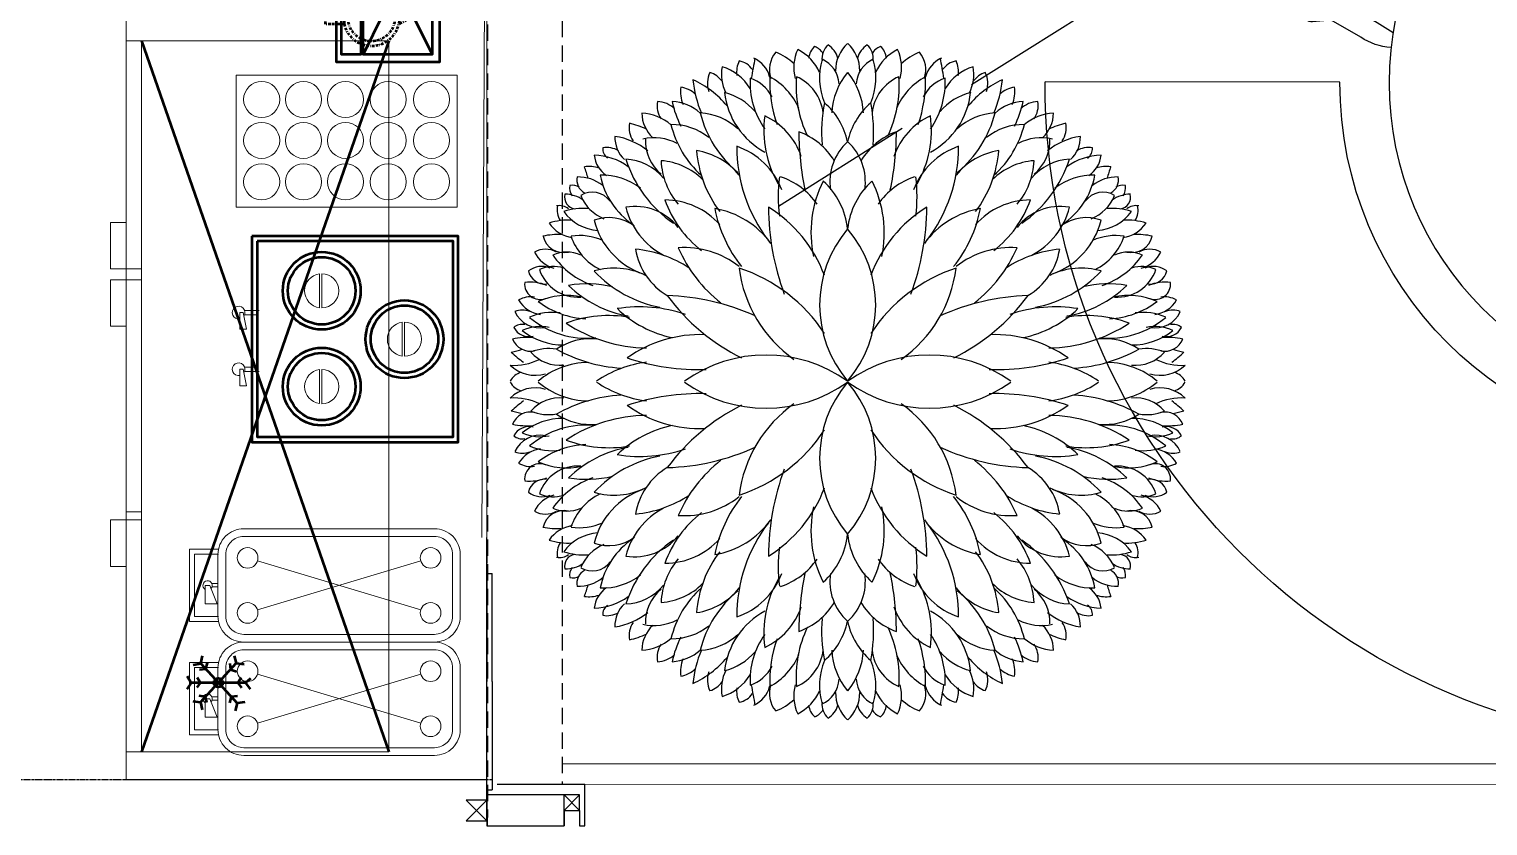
# Model space of a CAD drawing. Header units: inches. Extents: x 33469 to 138684, y -86444 to -29699.
# Drawn here: x 80241 to 80524, y -41962.1 to -41807.4 of the extents above; entities that cross this region are included whole.
import ezdxf

# ---------------------------------------------------------------- set-up
doc = ezdxf.new("R2010")
doc.units = ezdxf.units.IN
doc.header["$MEASUREMENT"] = 0
for name, pattern in [('BORDER', [1.75, 0.5, -0.25, 0.5, -0.25, 0, -0.25]), ('CENTER2', [0.7, 0.5, -0.1, 0, -0.1]), ('cta_plan_01$0$cta_plan_01$0$HIDDEN2', [4.7625, 3.175, -1.5875]), ('DASHED2', [9.525, 6.35, -3.175])]:
    doc.linetypes.add(name, pattern=pattern)
doc.layers.get('0').update_dxf_attribs({"lineweight": 9})
for name, color, linetype in [('+4.80 kotu planı_geometri$0$2-SPS-STC', 3, 'Continuous'), ('+4.80 kotu planı_geometri$0$3-OPN-GLS', 4, 'Continuous'), ('+4.80 kotu planı_geometri$0$4-FNS-SWF', 13, 'Continuous'), ('0-CSX-CXS', 14, 'CENTER2'), ('dg_tavantara', 63, 'Continuous'), ('dg_tefris', 22, 'Continuous'), ('PY3', 62, 'Continuous'), ('±0.00 kotu planı_geometri$0$0-LNS-VL5', 252, 'Continuous')]:
    doc.layers.add(name, color=color, linetype=linetype)
for name, color, linetype, lineweight in [('-DWG_ANA', 7, 'Continuous', 50), ('2d-yazı', 255, 'Continuous', 20), ('CİHAZ', 7, 'Continuous', 15), ('KAPı', 7, 'Continuous', 5), ('Layer4', 200, 'Continuous', 9)]:
    doc.layers.add(name, color=color, linetype=linetype, lineweight=lineweight)

# ---------------------------------------------------------------- blocks, each defined once
blk = doc.blocks.new('0592')
at = {"layer": '-DWG_ANA', "color": 6}
blk.add_lwpolyline([(8492.28, 3975.43), (8532.28, 3975.43), (8532.28, 4015.43), (8492.28, 4015.43)], close=True, dxfattribs=at)
at = {"layer": '-DWG_ANA', "color": 152}
blk.add_lwpolyline([(8493.28, 3976.43), (8531.28, 3976.43), (8531.28, 4014.43), (8493.28, 4014.43)], close=True, dxfattribs=at)
for centre, radius in [((8512.3, 4005.01), 7.55), ((8512.3, 4005.01), 6.55), ((8502.9, 3988.96), 7.55), ((8521.5, 3988.96), 7.55), ((8502.9, 3988.96), 6.55), ((8521.5, 3988.96), 6.55)]:
    blk.add_circle(centre, radius, dxfattribs=at)
at = {"layer": 'CİHAZ', "color": 152}
for p, q in [((8506.73, 3974), (8506.73, 3976.81)), ((8507.56, 3974), (8507.56, 3976.44)), ((8517.72, 3974), (8517.72, 3976.44)), ((8518.55, 3974), (8518.55, 3976.81))]:
    blk.add_line(p, q, dxfattribs=at)
for points in [[(8510.36, 3974.39), (8510.36, 3973.09), (8507.14, 3973.09), (8507.14, 3973.69)], [(8521.36, 3974.39), (8521.36, 3973.09), (8518.14, 3973.09), (8518.14, 3973.69)]]:
    blk.add_lwpolyline(points, close=True, dxfattribs=at)
for centre in [(8507.14, 3972.83), (8518.14, 3972.83)]:
    blk.add_arc(centre, 1.24, 54.6746, 12.3286, dxfattribs=at)
at = {"layer": 'KAPı', "color": 1}
for p, q in [((8515.62, 4005.01), (8508.98, 4005.01)), ((8515.6, 4004.59), (8509.01, 4004.59)), ((8506.22, 3988.96), (8499.58, 3988.96)), ((8506.19, 3988.55), (8499.61, 3988.55)), ((8524.82, 3988.96), (8518.18, 3988.96)), ((8524.8, 3988.55), (8518.21, 3988.55))]:
    blk.add_line(p, q, dxfattribs=at)
for centre, start, end in [((8512.3, 4005.01), 0, 180), ((8512.3, 4005.01), 187.1808, 352.8192), ((8502.9, 3988.96), 0, 180), ((8521.5, 3988.96), 0, 180), ((8502.9, 3988.96), 187.1808, 352.8192), ((8521.5, 3988.96), 187.1808, 352.8192)]:
    blk.add_arc(centre, 3.32, start, end, dxfattribs=at)
blk = doc.blocks.new('887')
at = {"layer": '-DWG_ANA', "color": 132}
for p, q in [((10776.01, 3718.25), (10914.01, 3670.25)), ((10776.01, 3670.25), (10914.01, 3718.25))]:
    blk.add_line(p, q, dxfattribs=at)
at = {"color": 5}
for p, q in [((10899.75, 3691.42), (10900.59, 3690.45)), ((10900.59, 3690.45), (10901.83, 3691.33)), ((10900.59, 3690.45), (10900.59, 3679.91)), ((10904.4, 3690.29), (10904.58, 3688.82)), ((10895.39, 3688.23), (10896.81, 3688.63)), ((10896.81, 3688.63), (10896.98, 3690.14)), ((10904.39, 3681.66), (10896.81, 3688.63)), ((10896.87, 3681.74), (10904.58, 3688.82)), ((10896.87, 3687.39), (10898.05, 3687.49)), ((10898.05, 3687.49), (10898.4, 3688.65)), ((10899.6, 3689.58), (10900.59, 3688.94)), ((10900.59, 3688.94), (10901.58, 3689.65)), ((10903.19, 3688.84), (10903.32, 3687.67)), ((10903.32, 3687.67), (10904.49, 3687.34)), ((10904.58, 3688.82), (10906.05, 3688.44)), ((10896.87, 3681.74), (10895.38, 3682.07)), ((10897.91, 3682.7), (10896.74, 3683.04)), ((10897.11, 3680.29), (10896.87, 3681.74)), ((10898.02, 3681.52), (10897.91, 3682.7)), ((10900.59, 3681.71), (10899.56, 3681.06)), ((10901.55, 3681.02), (10900.59, 3681.71)), ((10903.32, 3682.65), (10903.15, 3681.45)), ((10904.46, 3682.94), (10903.32, 3682.65)), ((10904.39, 3681.66), (10905.88, 3682)), ((10899.35, 3679.11), (10900.59, 3679.91)), ((10900.59, 3679.91), (10901.83, 3679.03)), ((10904.17, 3680.21), (10904.39, 3681.66))]:
    blk.add_line(p, q, dxfattribs=at)
blk.add_circle((10900.59, 3685.16), 0.879, dxfattribs=at)
at = {"layer": 'CİHAZ', "color": 152}
for p, q in [((10776.01, 3718.25), (10914.01, 3718.25)), ((10776.01, 3670.25), (10776.01, 3718.25)), ((10914.01, 3718.25), (10914.01, 3670.25)), ((10914.01, 3670.25), (10776.01, 3670.25))]:
    blk.add_line(p, q, dxfattribs=at)
for points in [[(10776.01, 3670.25), (10820.28, 3670.25), (10820.28, 3667.25), (10776.01, 3667.25)], [(10867.41, 3670.25), (10822.41, 3670.25), (10822.41, 3667.25), (10867.41, 3667.25)], [(10914.01, 3670.25), (10869.01, 3670.25), (10869.01, 3667.25), (10914.01, 3667.25)], [(10811.28, 3667.25), (10820.28, 3667.25), (10820.28, 3664.25), (10811.28, 3664.25)], [(10831.41, 3667.25), (10822.41, 3667.25), (10822.41, 3664.25), (10831.41, 3664.25)], [(10878.01, 3667.25), (10869.01, 3667.25), (10869.01, 3664.25), (10878.01, 3664.25)]]:
    blk.add_lwpolyline(points, close=True, dxfattribs=at)
blk = doc.blocks.new('0517')
at = {"layer": 'CİHAZ', "color": 6}
for points in [[(8227.8, 3753.69), (8239.8, 3753.69, 0.414214), (8244.8, 3758.69), (8244.8, 3795.69, 0.414214), (8239.8, 3800.69), (8227.8, 3800.69, 0.414214), (8222.8, 3795.69), (8222.8, 3758.69, 0.414214)], [(8249.8, 3753.69), (8261.8, 3753.69, 0.414214), (8266.8, 3758.69), (8266.8, 3795.69, 0.414214), (8261.8, 3800.69), (8249.8, 3800.69, 0.414214), (8244.8, 3795.69), (8244.8, 3758.69, 0.414214)]]:
    blk.add_lwpolyline(points, format="xyb", close=True, dxfattribs=at)
at = {"layer": 'CİHAZ'}
for points in [[(8227.8, 3755.19), (8239.8, 3755.19, 0.414214), (8243.3, 3758.69), (8243.3, 3795.69, 0.414214), (8239.8, 3799.19), (8227.8, 3799.19, 0.414214), (8224.3, 3795.69), (8224.3, 3758.69, 0.414214)], [(8249.8, 3755.19), (8261.8, 3755.19, 0.414214), (8265.3, 3758.69), (8265.3, 3795.69, 0.414214), (8261.8, 3799.19), (8249.8, 3799.19, 0.414214), (8246.3, 3795.69), (8246.3, 3758.69, 0.414214)]]:
    blk.add_lwpolyline(points, format="xyb", close=True, dxfattribs=at)
at = {"layer": 'CİHAZ', "color": 4}
for points in [[(8240.83, 3753.8), (8240.83, 3748.16), (8226.76, 3748.16), (8226.76, 3753.8)], [(8239.83, 3753.8), (8239.83, 3749.16), (8227.76, 3749.16), (8227.76, 3753.8)], [(8262.83, 3753.8), (8262.83, 3748.16), (8248.76, 3748.16), (8248.76, 3753.8)], [(8261.83, 3753.8), (8261.83, 3749.16), (8249.76, 3749.16), (8249.76, 3753.8)]]:
    blk.add_lwpolyline(points, dxfattribs=at)
at = {"layer": 'CİHAZ'}
for points in [[(8227.8, 3753.69), (8239.8, 3753.69)], [(8249.8, 3753.69), (8261.8, 3753.69)]]:
    blk.add_lwpolyline(points, dxfattribs=at)
at = {"layer": 'KAPı', "color": 5}
for p, q in [((8229.03, 3761.35), (8238.56, 3793.03)), ((8229.03, 3793.03), (8238.56, 3761.35)), ((8251.03, 3793.03), (8260.56, 3761.35)), ((8251.03, 3761.35), (8260.56, 3793.03))]:
    blk.add_line(p, q, dxfattribs=at)
at = {"layer": 'KAPı'}
for points in [[(8233.46, 3752.51), (8233.46, 3753.69)], [(8234.07, 3753.69), (8234.07, 3752.53)], [(8255.46, 3752.51), (8255.46, 3753.69)], [(8256.07, 3753.69), (8256.07, 3752.53)]]:
    blk.add_lwpolyline(points, dxfattribs=at)
for points in [[(8233.79, 3752.13), (8237.38, 3753.54), (8237.38, 3751.21), (8233.79, 3751.21)], [(8255.79, 3752.13), (8259.38, 3753.54), (8259.38, 3751.21), (8255.79, 3751.21)]]:
    blk.add_lwpolyline(points, close=True, dxfattribs=at)
at = {"layer": 'KAPı', "color": 5}
for centre in [(8228.46, 3794.94), (8239.14, 3794.94), (8250.46, 3794.94), (8261.14, 3794.94), (8228.46, 3759.44), (8239.14, 3759.44), (8250.46, 3759.44), (8261.14, 3759.44)]:
    blk.add_circle(centre, 2, dxfattribs=at)
at = {"layer": 'KAPı'}
for centre in [(8233.79, 3751.67), (8255.79, 3751.67)]:
    blk.add_arc(centre, 0.906, 43.6672, 329.5706, dxfattribs=at)
blk = doc.blocks.new('834')
at = {"color": 0}
blk.add_lwpolyline([(12551.78, 5238.34), (12577.39, 5238.34), (12577.39, 5195.46), (12551.78, 5195.46)], close=True, dxfattribs=at)
at = {"color": 31, "true_color": 0xfac7ad}
for centre in [(12556.7, 5233.38), (12564.75, 5233.38), (12572.69, 5233.38), (12556.7, 5225.24), (12564.75, 5225.24), (12572.69, 5225.24), (12556.7, 5217.1), (12564.75, 5217.1), (12572.69, 5217.1), (12556.7, 5208.82), (12564.75, 5208.82), (12572.69, 5208.82), (12556.7, 5200.44), (12564.75, 5200.44), (12572.69, 5200.44)]:
    blk.add_circle(centre, 3.5, dxfattribs=at)
blk = doc.blocks.new('020')
at = {"layer": '-DWG_ANA', "color": 36}
for p, q in [((8547.28, 4084.2), (8574.44, 4070.8)), ((8547.28, 4070.8), (8574.44, 4084.2))]:
    blk.add_line(p, q, dxfattribs=at)
at = {"layer": '-DWG_ANA', "color": 3, "linetype": 'BORDER'}
for p, q in [((8553.77, 4079.94), (8552.49, 4077.72)), ((8553.77, 4077.87), (8553.77, 4079.94)), ((8553.77, 4077.87), (8553.77, 4079.94)), ((8553.77, 4079.94), (8555.05, 4077.72)), ((8567.35, 4079.94), (8566.07, 4077.72)), ((8567.35, 4077.87), (8567.35, 4079.94)), ((8567.35, 4077.87), (8567.35, 4079.94)), ((8567.35, 4079.94), (8568.63, 4077.72))]:
    blk.add_line(p, q, dxfattribs=at)
at = {"layer": '-DWG_ANA', "color": 36}
blk.add_lwpolyline([(8552.57, 4065.66), (8545.87, 4065.66), (8545.87, 4085.65), (8575.93, 4085.65), (8575.93, 4065.66), (8554.98, 4065.66)], dxfattribs=at)
for points in [[(8547.28, 4084.2), (8574.44, 4084.2), (8574.44, 4070.8), (8547.28, 4070.8)], [(8547.28, 4070.35), (8574.44, 4070.35), (8574.44, 4066.61), (8547.28, 4066.61)]]:
    blk.add_lwpolyline(points, close=True, dxfattribs=at)
at = {"layer": '-DWG_ANA', "color": 3, "linetype": 'BORDER'}
for points in [[(8552.57, 4067.13), (8554.98, 4067.13), (8554.98, 4063.51), (8552.57, 4063.51)], [(8566.14, 4067.13), (8568.55, 4067.13), (8568.55, 4063.51), (8566.14, 4063.51)]]:
    blk.add_lwpolyline(points, close=True, dxfattribs=at)
for centre in [(8553.77, 4072.44), (8567.35, 4072.44)]:
    blk.add_circle(centre, 4.54, dxfattribs=at)
for centre in [(8553.77, 4072.44), (8567.35, 4072.44)]:
    blk.add_arc(centre, 5.44, 282.8073, 257.2287, dxfattribs=at)
blk = doc.blocks.new('trtf')
at = {"layer": 'dg_tefris'}
for p, q in [((44632.35, -18484.4), (44572.35, -18484.4)), ((44782.35, -18484.4), (44842.35, -18484.4)), ((44643.14, -18494.5), (44633.19, -18500.67)), ((44771.56, -18494.5), (44781.51, -18500.67)), ((44629.69, -18498.23), (44614.41, -18511.29)), ((44785.01, -18498.23), (44800.29, -18511.29)), ((44666.5, -18534.96), (44656.19, -18540.49)), ((44748.2, -18534.96), (44758.52, -18540.49)), ((44656.54, -18544.74), (44637.6, -18551.45)), ((44683.99, -18545.06), (44684.36, -18556.76)), ((44730.71, -18545.06), (44730.35, -18556.76)), ((44758.16, -18544.74), (44777.1, -18551.45)), ((44680.5, -18558.57), (44684.16, -18578.33)), ((44734.2, -18558.57), (44730.54, -18578.33))]:
    blk.add_line(p, q, dxfattribs=at)
for points in [[(44642.73, -18491.45, 0.122848), (44636.58, -18493.54), (44630.54, -18497.03), (44626.73, -18496.69, 0.252596), (44625.52, -18497.06), (44612.08, -18512.52), (44609.77, -18515.03), (44607, -18515.32), (44606.7, -18517.8), (44607.43, -18518.02, 0.066256), (44605.79, -18521.76, 0.107007), (44605.94, -18525.18, 0.117795), (44621.33, -18551.84, 0.107007), (44624.21, -18553.68, 0.066256), (44628.27, -18554.13), (44628.1, -18554.87), (44630.4, -18555.85), (44632.04, -18553.59), (44635.36, -18552.85), (44655.47, -18548.94, 0.252596), (44656.4, -18548.08), (44658.01, -18544.61), (44664.05, -18541.12, 0.122848), (44668.94, -18536.84)], [(44771.97, -18491.45, -0.122848), (44778.13, -18493.54), (44784.16, -18497.03), (44787.97, -18496.69, -0.252596), (44789.18, -18497.06), (44802.62, -18512.52), (44804.93, -18515.03), (44807.71, -18515.32), (44808, -18517.8), (44807.27, -18518.02, -0.066256), (44808.92, -18521.76, -0.107007), (44808.76, -18525.18, -0.117795), (44793.37, -18551.84, -0.107007), (44790.49, -18553.68, -0.066256), (44786.43, -18554.13), (44786.6, -18554.87), (44784.3, -18555.85), (44782.66, -18553.59), (44779.34, -18552.85), (44759.23, -18548.94, -0.252596), (44758.3, -18548.08), (44756.69, -18544.61), (44750.66, -18541.12, -0.122848), (44745.76, -18536.84)], [(44612.08, -18512.52), (44609.34, -18515.5, 0.051252), (44607.43, -18518.02)], [(44802.62, -18512.52), (44805.36, -18515.5, -0.051252), (44807.27, -18518.02)], [(44681.15, -18543.89, 0.122848), (44679.88, -18550.27), (44679.88, -18557.23), (44677.68, -18560.37, 0.252596), (44677.4, -18561.6), (44684.07, -18580.97), (44685.09, -18584.22), (44683.95, -18586.77), (44685.95, -18588.27), (44686.51, -18587.75, 0.066256), (44688.93, -18591.04, 0.107007), (44691.96, -18592.61, 0.117795), (44722.75, -18592.61, 0.107007), (44725.78, -18591.04, 0.066256), (44728.2, -18587.75), (44728.75, -18588.27), (44730.75, -18586.77), (44729.62, -18584.22), (44730.63, -18580.97), (44737.3, -18561.6, 0.252596), (44737.02, -18560.37), (44734.82, -18557.23), (44734.82, -18550.27, 0.122848), (44733.56, -18543.89)], [(44635.36, -18552.85), (44631.41, -18553.73, -0.051252), (44628.27, -18554.13)], [(44779.34, -18552.85), (44783.29, -18553.73, 0.051252), (44786.43, -18554.13)], [(44684.07, -18580.97), (44685.28, -18584.83, 0.051252), (44686.51, -18587.75)], [(44730.63, -18580.97), (44729.43, -18584.83, -0.051252), (44728.2, -18587.75)]]:
    blk.add_lwpolyline(points, format="xyb", dxfattribs=at)
blk.add_circle((44707.35, -18484.4), 65, dxfattribs=at)
for centre, radius, start, end in [((44707.35, -18484.4), 135, 0, 180), ((44707.35, -18484.4), 75, 0, 180), ((44638.13, -18495.13), 2.1, 301.7497, 308.3824), ((44776.57, -18495.13), 2.1, 231.6176, 238.2503), ((44670.98, -18559.68), 70.08, 122.6313, 138.8034), ((44743.72, -18559.68), 70.08, 41.1966, 57.3687), ((44623.15, -18518.06), 6.67, 137.2281, 197.9736), ((44791.56, -18518.06), 6.67, 342.0264, 42.7719), ((44675.08, -18503.04), 60.73, 196.3349, 223.6651), ((44739.62, -18503.04), 60.73, 316.3349, 343.6651), ((44663.45, -18538.98), 2.1, 111.6176, 118.2503), ((44751.25, -18538.98), 2.1, 61.7497, 68.3824), ((44623.97, -18478.26), 70.08, 281.1966, 297.3687), ((44790.73, -18478.26), 70.08, 242.6313, 258.8034), ((44636.1, -18540.5), 6.67, 222.0264, 282.7719), ((44778.6, -18540.5), 6.67, 257.2281, 317.9736), ((44682.03, -18549.71), 2.1, 1.7497, 8.3824), ((44732.67, -18549.71), 2.1, 171.6176, 178.2503), ((44754.36, -18553.54), 70.08, 182.6313, 198.8034), ((44660.34, -18553.54), 70.08, 341.1966, 357.3687), ((44694.39, -18574.15), 6.67, 197.2281, 257.9736), ((44720.31, -18574.15), 6.67, 282.0264, 342.7719), ((44707.35, -18521.67), 60.73, 256.3349, 283.6651)]:
    blk.add_arc(centre, radius, start, end, dxfattribs=at)
blk = doc.blocks.new('A$C7DA81DBD')
at = {"layer": 'PY3'}
for centre, radius, start, end in [((3.977, 8.301), 0.225, 130.8443, 173.759), ((3.752, 8.272), 0.214, 30.4156, 68.83), ((4.147, 8.318), 0.227, 130.9335, 187.2728), ((3.83, 8.236), 0.305, 17.0973, 56.395), ((4.567, 8.16), 0.477, 132.7387, 179.5624), ((3.19, 8.143), 0.343, 154.8223, 186.1053), ((2.828, 8.025), 0.269, 35.0422, 78.9599), ((10.109, 6.928), 7.168, 168.7597, 170.8333), ((2.916, 7.999), 0.358, 14.3796, 65.6782), ((3.602, 8.179), 0.342, 140.1793, 198.6746), ((3.063, 7.709), 0.743, 47.0323, 68.1406), ((4.101, 8.21), 0.535, 155.1905, 195.2068), ((3.338, 7.896), 0.606, 24.0272, 62.7305), ((4.728, 8.08), 0.838, 164.1327, 202.2774), ((3.777, 7.981), 0.359, 3.0513, 66.2944), ((2.791, 8.006), 0.311, 153.8191, 198.7871), ((2.422, 7.855), 0.302, 36.3212, 72.6008), ((3.209, 8.125), 0.552, 170.4856, 205.4529), ((2.484, 7.618), 0.625, 31.2577, 73.0883), ((4.032, 8.019), 1.016, 176.9811, 215.1502), ((2.86, 7.611), 0.488, 27.4375, 71.1826), ((5.028, 8.053), 1.765, 178.7548, 198.6115), ((2.873, 7.365), 0.824, 23.2196, 61.7797), ((5.053, 7.972), 1.458, 175.3381, 205.5558), ((3.37, 7.569), 0.57, 6.6723, 66.2687), ((4.915, 7.589), 0.873, 140.3941, 176.9962), ((2.551, 7.906), 0.41, 172.3277, 203.6108), ((2.085, 7.61), 0.356, 46.8629, 80.3692), ((1.799, 6.955), 1.205, 39.6176, 65.5256), ((3.777, 8.207), 1.488, 185.9725, 202.7074), ((2.519, 7.177), 0.735, 40.3866, 76.092), ((3.664, 8), 0.974, 186.4669, 241.6556), ((2.137, 7.724), 0.289, 169.0778, 214.6406), ((1.84, 7.449), 0.329, 46.2451, 87.6854), ((2.004, 7.199), 0.581, 48.3364, 86.6749), ((3.329, 8.051), 1.32, 191.9389, 206.2186), ((5.983, 7.38), 2.067, 169.3214, 184.0479), ((3.367, 7.085), 0.895, 11.9619, 49.2113), ((1.621, 7.013), 0.621, 49.7759, 86.9333), ((2.115, 7.651), 0.461, 182.3648, 225.5832), ((3.755, 7.978), 1.408, 194.0868, 230.7518), ((2.347, 6.872), 0.764, 47.3855, 86.8116), ((4.538, 7.416), 1.349, 172.2305, 210.013), ((2.838, 6.81), 0.868, 18.6878, 65.2839), ((1.188, 6.487), 0.863, 51.0238, 81.3872), ((1.689, 7.325), 0.372, 177.6019, 227.961), ((1.785, 7.45), 0.289, 169.0778, 214.6406), ((1.197, 6.26), 1.281, 66.1435, 76.2848), ((3.23, 7.78), 1.242, 193.527, 228.3981), ((2.035, 6.759), 0.73, 50.8151, 91.0506), ((7.132, 7.397), 3.502, 179.9824, 192.0052), ((3.329, 6.578), 0.874, 31.4049, 69.8192), ((1.218, 6.926), 0.274, 57.9754, 101.2662), ((1.314, 7.188), 0.15, 177.4703, 233.8096), ((1.808, 6.679), 0.643, 63.0761, 102.3855), ((2.244, 7.287), 0.544, 178.2486, 230.6804), ((3.802, 7.277), 1.463, 184.5397, 217.072), ((2.218, 6.324), 0.846, 38.4928, 81.4291), ((4.785, 7.206), 1.936, 179.7315, 217.4115), ((2.546, 6.334), 0.932, 21.0147, 71.0085), ((4.696, 6.77), 0.676, 132.165, 188.6083), ((1.411, 7.142), 0.356, 186.207, 235.7181), ((1.038, 6.345), 0.759, 53.8433, 88.585), ((1.43, 6.407), 0.645, 39.1564, 87.7817), ((2.914, 7.514), 1.53, 197.5905, 235.7456), ((1.841, 6.215), 0.821, 45.1229, 85.9267), ((2.796, 7.069), 0.898, 182.3009, 220.5076), ((1.025, 6.792), 0.186, 168.2362, 240.9945), ((0.856, 6.342), 0.488, 50.8294, 91.5989), ((0.988, 6.563), 0.399, 70.941, 97.7273), ((-0.468, 6.436), 1.496, 14.5537, 20.4136), ((2.076, 7.032), 0.96, 190.8581, 236.5506), ((1.155, 6.057), 0.795, 52.4719, 91.5519), ((5.353, 6.584), 1.983, 172.8697, 187.1303), ((3.099, 5.955), 0.928, 34.9166, 71.0505), ((0.833, 6.576), 0.148, 166.0967, 261.703), ((0.696, 6.233), 0.379, 53.8191, 90.9542), ((0.918, 6.693), 0.17, 170.7137, 216.2765), ((0.789, 6.557), 0.168, 59.8902, 103.1809), ((1.034, 6.365), 0.273, 35.3989, 122.1552), ((5.216, 6.13), 1.434, 153.1598, 192.1138), ((3.296, 6.073), 0.953, 6.2214, 47.7369), ((0.621, 6.286), 0.183, 51.1425, 102.0713), ((0.83, 6.411), 0.239, 166.7548, 212.3176), ((0.919, 5.641), 0.793, 85.5663, 108.0123), ((1.376, 6.791), 0.525, 201.8257, 248.0281), ((1.568, 5.764), 0.695, 38.2825, 99.3433), ((2.35, 6.667), 0.921, 193.6684, 242.8823), ((1.943, 5.613), 0.927, 41.7393, 89.8284), ((3.287, 7.022), 1.425, 199.7331, 231.7721), ((2.387, 5.346), 1.102, 36.0391, 80.2682), ((4.23, 6.754), 1.688, 191.0285, 218.5633), ((2.351, 4.995), 1.708, 20.4746, 58.3718), ((6.505, 6.477), 3.258, 180.4864, 200.1425), ((0.735, 5.473), 0.814, 86.7638, 107.5222), ((0.849, 6.498), 0.437, 214.7848, 261.073), ((1.139, 6.73), 0.573, 215.7635, 266.3734), ((1.241, 5.774), 0.544, 53.779, 109.798), ((1.985, 6.512), 0.955, 193.7428, 250.7401), ((0.597, 5.226), 0.879, 87.0026, 102.0734), ((0.677, 6.149), 0.271, 193.6546, 282.449), ((0.873, 5.388), 0.705, 65.6035, 98.753), ((1.454, 6.318), 0.727, 198.6708, 243.797), ((5.367, 5.219), 1.476, 139.5678, 220.4322), ((0.444, 5.642), 0.279, 60.3623, 119.6377), ((0.641, 6.043), 0.37, 205.3637, 256.0362), ((0.712, 5.441), 0.443, 66.5632, 113.4368), ((1.43, 4.425), 1.503, 56.8668, 84.3747), ((2.402, 6.056), 0.836, 189.3048, 239.3197), ((2.19, 4.831), 1.111, 51.6498, 93.9516), ((3.74, 6.643), 1.772, 203.4099, 232.0446), ((0.4, 5.419), 0.285, 68.3546, 126.7162), ((0.545, 5.275), 0.428, 72.4107, 114.4025), ((1.371, 6.425), 1.015, 214.6416, 251.0624), ((0.376, 5.482), 0.193, 174.1867, 290.596), ((0.253, 4.962), 0.544, 67.6458, 97.2834), ((0.437, 5.695), 0.213, 192.8534, 276.0686), ((0.85, 5.826), 0.508, 198.3657, 274.3629), ((1.308, 4.791), 0.892, 63.9188, 106.3599), ((2.173, 6.693), 1.53, 223.1553, 259.12), ((4.521, 5.887), 1.654, 187.071, 234.8541), ((2.238, 3.734), 2.052, 33.3645, 71.7788), ((0.26, 5.008), 0.314, 81.5933, 119.1651), ((0.714, 4.425), 0.914, 78.0173, 113.3144), ((0.965, 4.057), 1.427, 76.9569, 99.2549), ((1.723, 6.473), 1.411, 225.5947, 260.3414), ((4.061, 6.873), 2.589, 216.3709, 243.6204), ((1.888, 2.448), 2.891, 65.6741, 88.2579), ((0.153, 4.921), 0.235, 66.9546, 113.0454), ((0.379, 5.278), 0.348, 203.9184, 280.7874), ((0.437, 5.482), 0.386, 211.1509, 261.8872), ((1.001, 6.11), 1.065, 232.5105, 267.2521), ((1.631, 3.425), 1.771, 71.0687, 99.21), ((2.329, 6.193), 1.415, 226.1223, 258.1088), ((0.153, 4.809), 0.166, 79.3544, 130.2832), ((0.528, 4.448), 0.678, 81.5557, 114.7052), ((0.955, 5.895), 1.093, 229.5217, 276.1719), ((1.238, 3.557), 1.529, 80.073, 110.392), ((1.737, 6.553), 1.873, 236.553, 269.3505), ((0.222, 3.924), 0.887, 85.5415, 102.4704), ((0.253, 4.876), 0.238, 201.2281, 283.0029), ((0.237, 5.034), 0.214, 207.1935, 284.6897), ((0.375, 4.422), 0.526, 77.3912, 114.963), ((0.663, 5.52), 0.803, 230.6141, 270.7898), ((1.01, 4.034), 0.76, 84.1206, 124.2254), ((2.39, 3.256), 1.59, 87.8069, 125.3426), ((-0.244, 5.884), 1.285, 281.6372, 288.0005), ((1.191, 5.881), 1.72, 226.87, 233.5161), ((0.483, 4.104), 0.567, 79.894, 113.0436), ((0.627, 4.946), 0.486, 221.139, 275.5703), ((1.521, 6.369), 1.948, 241.1822, 266.2604), ((3.217, 2.824), 1.766, 54.4662, 125.5338), ((0.046, 5.194), 0.734, 266.4289, 296.017), ((0.317, 4.791), 0.456, 226.0882, 286.2369), ((1.002, 3.489), 1.009, 91.2562, 130.1055), ((1.89, 3.086), 1.423, 97.042, 124.3197), ((2.38, 7.288), 2.882, 251.6105, 271.7173), ((0.197, 4.155), 0.224, 105.3109, 151.5664), ((0.197, 4.356), 0.224, 208.4336, 254.6891)]:
    blk.add_arc(centre, radius, start, end, dxfattribs=at)
at = {"layer": 'PY3', "color": 76}
for centre, radius, start, end in [((3.92, 8.16), 0.477, 0.4376, 47.2613), ((4.657, 8.236), 0.305, 123.605, 162.9027), ((4.339, 8.318), 0.227, 352.7272, 49.0665), ((4.734, 8.272), 0.214, 111.17, 149.5844), ((4.509, 8.301), 0.225, 6.241, 49.1557), ((4.71, 7.981), 0.359, 113.7056, 176.9487), ((3.759, 8.08), 0.838, 337.7226, 15.8673), ((5.149, 7.896), 0.606, 117.2695, 155.9728), ((4.386, 8.21), 0.535, 344.7932, 24.8095), ((5.424, 7.709), 0.743, 111.8594, 132.9677), ((4.884, 8.179), 0.342, 341.3254, 39.8207), ((5.57, 7.999), 0.358, 114.3218, 165.6204), ((-1.623, 6.928), 7.168, 9.1667, 11.2403), ((5.658, 8.025), 0.269, 101.0401, 144.9578), ((5.296, 8.143), 0.343, 353.8947, 25.1777), ((3.571, 7.589), 0.873, 3.0038, 39.6059), ((5.116, 7.569), 0.57, 113.7313, 173.3277), ((3.433, 7.972), 1.458, 334.4442, 4.6619), ((5.613, 7.365), 0.824, 118.2203, 156.7804), ((3.459, 8.053), 1.765, 341.3885, 1.2452), ((5.626, 7.611), 0.488, 108.8174, 152.5625), ((4.454, 8.019), 1.016, 324.8498, 3.0189), ((6.003, 7.618), 0.625, 106.9117, 148.7423), ((5.277, 8.125), 0.552, 334.5471, 9.5144), ((6.065, 7.855), 0.302, 107.3992, 143.6788), ((5.695, 8.006), 0.311, 341.2129, 26.1809), ((4.822, 8), 0.974, 298.3444, 353.5331), ((5.967, 7.177), 0.735, 103.908, 139.6134), ((6.688, 6.955), 1.205, 114.4744, 140.3824), ((4.709, 8.207), 1.488, 337.2926, 354.0275), ((6.401, 7.61), 0.356, 99.6308, 133.1371), ((5.936, 7.906), 0.41, 336.3892, 7.6723), ((5.119, 7.085), 0.895, 130.7887, 168.0381), ((2.503, 7.38), 2.067, 355.9521, 10.6786), ((6.483, 7.199), 0.581, 93.3251, 131.6636), ((5.158, 8.051), 1.32, 333.7814, 348.0611), ((6.646, 7.449), 0.329, 92.3146, 133.7549), ((6.349, 7.724), 0.289, 325.3594, 10.9222), ((5.648, 6.81), 0.868, 114.7161, 161.3122), ((3.948, 7.416), 1.349, 329.987, 7.7695), ((4.731, 7.978), 1.408, 309.2482, 345.9132), ((6.139, 6.872), 0.764, 93.1884, 132.6145), ((6.865, 7.013), 0.621, 93.0667, 130.2241), ((6.372, 7.651), 0.461, 314.4168, 357.6352), ((5.157, 6.578), 0.874, 110.1808, 148.5951), ((1.354, 7.397), 3.502, 347.9948, 0.0176), ((6.451, 6.759), 0.73, 88.9494, 129.1849), ((5.257, 7.78), 1.242, 311.6019, 346.473), ((7.298, 6.487), 0.863, 98.6128, 128.9762), ((7.289, 6.26), 1.281, 103.7152, 113.8565), ((6.702, 7.45), 0.289, 325.3594, 10.9222), ((6.797, 7.325), 0.372, 312.039, 2.3981), ((3.79, 6.77), 0.676, 351.3917, 47.835), ((5.941, 6.334), 0.932, 108.9915, 158.9853), ((3.701, 7.206), 1.936, 322.5885, 0.2685), ((6.269, 6.324), 0.846, 98.5709, 141.5072), ((4.685, 7.277), 1.463, 322.928, 355.4603), ((6.679, 6.679), 0.643, 77.6145, 116.9239), ((6.242, 7.287), 0.544, 309.3196, 1.7514), ((7.268, 6.926), 0.274, 78.7338, 122.0246), ((7.172, 7.188), 0.15, 306.1904, 2.5297), ((6.645, 6.215), 0.821, 94.0733, 134.8771), ((5.69, 7.069), 0.898, 319.4924, 357.6991), ((5.572, 7.514), 1.53, 304.2544, 342.4095), ((7.056, 6.407), 0.645, 92.2183, 140.8436), ((7.448, 6.345), 0.759, 91.415, 126.1567), ((7.076, 7.142), 0.356, 304.2819, 353.793), ((5.387, 5.955), 0.928, 108.9495, 145.0834), ((3.133, 6.584), 1.983, 352.8697, 7.1303), ((7.331, 6.057), 0.795, 88.4481, 127.5281), ((6.41, 7.032), 0.96, 303.4494, 349.1419), ((7.63, 6.342), 0.488, 88.4011, 129.1706), ((7.498, 6.563), 0.399, 82.2727, 109.059), ((8.954, 6.436), 1.496, 159.5864, 165.4463), ((7.462, 6.792), 0.186, 299.0055, 11.7638), ((5.19, 6.073), 0.953, 132.2631, 173.7786), ((3.27, 6.13), 1.434, 347.8862, 26.8402), ((7.453, 6.365), 0.273, 57.8448, 144.6011), ((7.791, 6.233), 0.379, 89.0458, 126.1809), ((7.697, 6.557), 0.168, 76.8191, 120.1098), ((7.653, 6.576), 0.148, 278.297, 13.9033), ((7.568, 6.693), 0.17, 323.7235, 9.2863), ((6.135, 4.995), 1.708, 121.6282, 159.5254), ((1.981, 6.477), 3.258, 339.8575, 359.5136), ((6.099, 5.346), 1.102, 99.7318, 143.9609), ((4.256, 6.754), 1.688, 321.4367, 348.9715), ((6.544, 5.613), 0.927, 90.1716, 138.2607), ((5.2, 7.022), 1.425, 308.2279, 340.2669), ((6.918, 5.764), 0.695, 80.6567, 141.7175), ((6.137, 6.667), 0.921, 297.1177, 346.3316), ((7.11, 6.791), 0.525, 291.9719, 338.1743), ((7.567, 5.641), 0.793, 71.9877, 94.4337), ((7.866, 6.286), 0.183, 77.9287, 128.8575), ((7.656, 6.411), 0.239, 327.6824, 13.2452), ((6.502, 6.512), 0.955, 289.2599, 346.2572), ((7.245, 5.774), 0.544, 70.202, 126.221), ((7.347, 6.73), 0.573, 273.6266, 324.2365), ((7.751, 5.473), 0.814, 72.4778, 93.2362), ((7.637, 6.498), 0.437, 278.927, 325.2152), ((3.12, 5.219), 1.476, 319.5678, 40.4322), ((7.613, 5.388), 0.705, 81.247, 114.3965), ((7.032, 6.318), 0.727, 296.203, 341.3292), ((7.81, 6.149), 0.271, 257.551, 346.3454), ((7.889, 5.226), 0.879, 77.9266, 92.9974), ((6.296, 4.831), 1.111, 86.0484, 128.3502), ((4.747, 6.643), 1.772, 307.9554, 336.5901), ((7.056, 4.425), 1.503, 95.6253, 123.1332), ((6.084, 6.056), 0.836, 300.6803, 350.6952), ((7.774, 5.441), 0.443, 66.5632, 113.4368), ((8.042, 5.642), 0.279, 60.3623, 119.6377), ((7.846, 6.043), 0.37, 283.9638, 334.6363), ((7.115, 6.425), 1.015, 288.9376, 325.3584), ((7.942, 5.275), 0.428, 65.5975, 107.5893), ((8.086, 5.419), 0.285, 53.2838, 111.6454), ((6.248, 3.734), 2.052, 108.2212, 146.6355), ((3.965, 5.887), 1.654, 305.1459, 352.929), ((6.314, 6.693), 1.53, 280.88, 316.8447), ((7.178, 4.791), 0.892, 73.6401, 116.0812), ((7.637, 5.826), 0.508, 265.6371, 341.6343), ((8.049, 5.695), 0.213, 263.9314, 347.1466), ((8.234, 4.962), 0.544, 82.7166, 112.3542), ((8.11, 5.482), 0.193, 249.404, 5.8133), ((6.598, 2.448), 2.891, 91.7421, 114.3259), ((4.426, 6.873), 2.589, 296.3796, 323.6291), ((6.764, 6.473), 1.411, 279.6586, 314.4053), ((7.522, 4.057), 1.427, 80.7451, 103.0431), ((7.772, 4.425), 0.914, 66.6856, 101.9827), ((8.226, 5.008), 0.314, 60.8349, 98.4067), ((6.855, 3.425), 1.771, 80.79, 108.9313), ((6.158, 6.193), 1.415, 281.8912, 313.8777), ((7.486, 6.11), 1.065, 272.7479, 307.4895), ((8.107, 5.278), 0.348, 259.2126, 336.0816), ((8.049, 5.482), 0.386, 278.1128, 328.8491), ((8.333, 4.921), 0.235, 66.9546, 113.0454), ((6.75, 6.553), 1.873, 270.6495, 303.447), ((7.249, 3.557), 1.529, 69.608, 99.927), ((7.532, 5.895), 1.093, 263.8281, 310.4783), ((7.958, 4.448), 0.678, 65.2948, 98.4443), ((8.333, 4.809), 0.166, 49.7168, 100.6456), ((6.096, 3.256), 1.59, 54.6574, 92.1931), ((7.477, 4.034), 0.76, 55.7746, 95.8794), ((7.823, 5.52), 0.803, 269.2102, 309.3859), ((8.111, 4.422), 0.526, 65.037, 102.6088), ((8.234, 4.876), 0.238, 256.9971, 338.7719), ((8.25, 5.034), 0.214, 255.3103, 332.8065), ((8.264, 3.924), 0.887, 77.5296, 94.4585), ((5.27, 2.824), 1.766, 54.4662, 125.5338), ((6.965, 6.369), 1.948, 273.7396, 298.8178), ((7.86, 4.946), 0.486, 264.4297, 318.861), ((8.004, 4.104), 0.567, 66.9564, 100.106), ((7.295, 5.881), 1.72, 306.4839, 313.13), ((8.73, 5.884), 1.285, 251.9995, 258.3628), ((6.107, 7.288), 2.882, 268.2827, 288.3895), ((6.596, 3.086), 1.423, 55.6803, 82.958), ((7.484, 3.489), 1.009, 49.8945, 88.7438), ((8.17, 4.791), 0.456, 253.7631, 313.9118), ((8.441, 5.194), 0.734, 243.983, 273.5711), ((1.002, 5.021), 1.009, 229.8945, 268.7438), ((1.89, 5.425), 1.423, 235.6803, 262.958), ((3.217, 5.686), 1.766, 234.4662, 305.5338), ((5.367, 3.292), 1.476, 139.5678, 220.4322), ((3.12, 3.292), 1.476, 319.5678, 40.4322), ((5.27, 5.686), 1.766, 234.4662, 305.5338), ((6.596, 5.425), 1.423, 277.042, 304.3197), ((7.484, 5.021), 1.009, 271.2562, 310.1055), ((8.289, 4.155), 0.224, 28.4336, 74.6891), ((8.289, 4.356), 0.224, 285.3109, 331.5664), ((0.317, 3.72), 0.456, 73.7631, 133.9118), ((0.046, 3.316), 0.734, 63.983, 93.5711), ((0.627, 3.564), 0.486, 84.4297, 138.861), ((1.521, 2.141), 1.948, 93.7396, 118.8178), ((2.38, 1.222), 2.882, 88.2827, 108.3895), ((6.107, 1.222), 2.882, 71.6105, 91.7173), ((6.965, 2.141), 1.948, 61.1822, 86.2604), ((7.86, 3.564), 0.486, 41.139, 95.5703), ((8.17, 3.72), 0.456, 46.0882, 106.2369), ((8.441, 3.316), 0.734, 86.4289, 116.017), ((1.191, 2.629), 1.72, 126.4839, 133.13), ((-0.244, 2.626), 1.285, 71.9995, 78.3628), ((0.253, 3.634), 0.238, 76.9971, 158.7719), ((0.483, 4.407), 0.567, 246.9564, 280.106), ((2.39, 5.254), 1.59, 234.6574, 272.1931), ((4.061, 1.638), 2.589, 116.3796, 143.6291), ((4.521, 2.623), 1.654, 125.1459, 172.929), ((3.965, 2.623), 1.654, 7.071, 54.8541), ((4.426, 1.638), 2.589, 36.3709, 63.6204), ((6.096, 5.254), 1.59, 267.8069, 305.3426), ((8.004, 4.407), 0.567, 259.894, 293.0436), ((8.234, 3.634), 0.238, 21.2281, 103.0029), ((7.295, 2.629), 1.72, 46.87, 53.5161), ((8.73, 2.626), 1.285, 101.6372, 108.0005), ((0.222, 4.586), 0.887, 257.5296, 274.4585), ((0.237, 3.476), 0.214, 75.3103, 152.8065), ((0.663, 2.99), 0.803, 89.2102, 129.3859), ((0.955, 2.615), 1.093, 83.8281, 130.4783), ((1.01, 4.476), 0.76, 235.7746, 275.8794), ((1.737, 1.957), 1.873, 90.6495, 123.447), ((2.329, 2.317), 1.415, 101.8912, 133.8777), ((6.158, 2.317), 1.415, 46.1223, 78.1088), ((6.75, 1.957), 1.873, 56.553, 89.3505), ((7.477, 4.476), 0.76, 264.1206, 304.2254), ((7.532, 2.615), 1.093, 49.5217, 96.1719), ((7.823, 2.99), 0.803, 50.6141, 90.7898), ((8.264, 4.586), 0.887, 265.5415, 282.4704), ((8.25, 3.476), 0.214, 27.1935, 104.6897), ((0.153, 3.701), 0.166, 229.7168, 280.6456), ((0.379, 3.233), 0.348, 79.2126, 156.0816), ((0.375, 4.088), 0.526, 245.037, 282.6088), ((1.238, 4.953), 1.529, 249.608, 279.927), ((2.238, 4.776), 2.052, 288.2212, 326.6355), ((6.248, 4.776), 2.052, 213.3645, 251.7788), ((7.249, 4.953), 1.529, 260.073, 290.392), ((8.111, 4.088), 0.526, 257.3912, 294.963), ((8.107, 3.233), 0.348, 23.9184, 100.7874), ((8.333, 3.701), 0.166, 259.3544, 310.2832), ((0.153, 3.59), 0.235, 246.9546, 293.0454), ((0.437, 3.028), 0.386, 98.1128, 148.8491), ((0.528, 4.063), 0.678, 245.2948, 278.4443), ((1.001, 2.401), 1.065, 92.7479, 127.4895), ((1.723, 2.037), 1.411, 99.6586, 134.4053), ((2.173, 1.817), 1.53, 100.88, 136.8447), ((1.631, 5.085), 1.771, 260.79, 288.9313), ((1.888, 6.063), 2.891, 271.7421, 294.3259), ((6.598, 6.063), 2.891, 245.6741, 268.2579), ((6.855, 5.085), 1.771, 251.0687, 279.21), ((6.314, 1.817), 1.53, 43.1553, 79.12), ((6.764, 2.037), 1.411, 45.5947, 80.3414), ((7.486, 2.401), 1.065, 52.5105, 87.2521), ((7.958, 4.063), 0.678, 261.5557, 294.7052), ((8.049, 3.028), 0.386, 31.1509, 81.8872), ((8.333, 3.59), 0.235, 246.9546, 293.0454), ((0.26, 3.502), 0.314, 240.8349, 278.4067), ((0.376, 3.029), 0.193, 69.404, 185.8133), ((0.714, 4.085), 0.914, 246.6856, 281.9827), ((0.85, 2.685), 0.508, 85.6371, 161.6343), ((2.402, 2.454), 0.836, 120.6803, 170.6952), ((3.74, 1.868), 1.772, 127.9554, 156.5901), ((6.505, 2.033), 3.258, 159.8575, 179.5136), ((1.981, 2.033), 3.258, 0.4864, 20.1425), ((4.747, 1.868), 1.772, 23.4099, 52.0446), ((6.084, 2.454), 0.836, 9.3048, 59.3197), ((7.772, 4.085), 0.914, 258.0173, 293.3144), ((7.637, 2.685), 0.508, 18.3657, 94.3629), ((8.11, 3.029), 0.193, 354.1867, 110.596), ((8.226, 3.502), 0.314, 261.5933, 299.1651), ((0.253, 3.548), 0.544, 262.7166, 292.3542), ((0.437, 2.816), 0.213, 83.9314, 167.1466), ((1.371, 2.086), 1.015, 108.9376, 145.3584), ((0.965, 4.454), 1.427, 260.7451, 283.0431), ((7.522, 4.454), 1.427, 256.9569, 279.2549), ((7.115, 2.086), 1.015, 34.6416, 71.0624), ((8.234, 3.548), 0.544, 247.6458, 277.2834), ((8.049, 2.816), 0.213, 12.8534, 96.0686), ((0.4, 3.092), 0.285, 233.2838, 291.6454), ((0.641, 2.468), 0.37, 103.9638, 154.6363), ((0.545, 3.235), 0.428, 245.5975, 287.5893), ((1.454, 2.193), 0.727, 116.203, 161.3292), ((1.308, 3.719), 0.892, 253.6401, 296.0812), ((1.985, 1.998), 0.955, 109.2599, 166.2572), ((1.43, 4.085), 1.503, 275.6253, 303.1332), ((2.19, 3.68), 1.111, 266.0484, 308.3502), ((4.23, 1.756), 1.688, 141.4367, 168.9715), ((2.351, 3.515), 1.708, 301.6282, 339.5254), ((6.135, 3.515), 1.708, 200.4746, 238.3718), ((4.256, 1.756), 1.688, 11.0285, 38.5633), ((6.296, 3.68), 1.111, 231.6498, 273.9516), ((7.056, 4.085), 1.503, 236.8668, 264.3747), ((7.178, 3.719), 0.892, 243.9188, 286.3599), ((6.502, 1.998), 0.955, 13.7428, 70.7401), ((7.032, 2.193), 0.727, 18.6708, 63.797), ((7.942, 3.235), 0.428, 252.4107, 294.4025), ((7.846, 2.468), 0.37, 25.3637, 76.0362), ((8.086, 3.092), 0.285, 248.3546, 306.7162), ((0.444, 2.868), 0.279, 240.3623, 299.6377), ((0.677, 2.361), 0.271, 77.551, 166.3454), ((0.712, 3.069), 0.443, 246.5632, 293.4368), ((2.35, 1.843), 0.921, 117.1177, 166.3316), ((3.287, 1.488), 1.425, 128.2279, 160.2669), ((5.216, 2.38), 1.434, 167.8862, 206.8402), ((3.27, 2.38), 1.434, 333.1598, 12.1138), ((5.2, 1.488), 1.425, 19.7331, 51.7721), ((6.137, 1.843), 0.921, 13.6684, 62.8823), ((7.774, 3.069), 0.443, 246.5632, 293.4368), ((7.81, 2.361), 0.271, 13.6546, 102.449), ((8.042, 2.868), 0.279, 240.3623, 299.6377), ((0.597, 3.285), 0.879, 257.9266, 272.9974), ((0.849, 2.012), 0.437, 98.927, 145.2152), ((0.873, 3.122), 0.705, 261.247, 294.3965), ((2.387, 3.165), 1.102, 279.7318, 323.9609), ((4.785, 1.304), 1.936, 142.5885, 180.2685), ((6.099, 3.165), 1.102, 216.0391, 260.2682), ((3.701, 1.304), 1.936, 359.7315, 37.4115), ((7.613, 3.122), 0.705, 245.6035, 278.753), ((7.637, 2.012), 0.437, 34.7848, 81.073), ((7.889, 3.285), 0.879, 267.0026, 282.0734), ((0.735, 3.038), 0.814, 252.4778, 273.2362), ((0.83, 2.1), 0.239, 147.6824, 193.2452), ((1.139, 1.78), 0.573, 93.6266, 144.2365), ((1.376, 1.72), 0.525, 111.9719, 158.1743), ((1.241, 2.736), 0.544, 250.202, 306.221), ((2.076, 1.479), 0.96, 123.4494, 169.1419), ((1.568, 2.747), 0.695, 260.6567, 321.7175), ((2.914, 0.996), 1.53, 124.2544, 162.4095), ((1.943, 2.897), 0.927, 270.1716, 318.2607), ((3.296, 2.438), 0.953, 312.2631, 353.7786), ((5.19, 2.438), 0.953, 186.2214, 227.7369), ((6.544, 2.897), 0.927, 221.7393, 269.8284), ((6.918, 2.747), 0.695, 218.2825, 279.3433), ((5.572, 0.996), 1.53, 17.5905, 55.7456), ((7.245, 2.736), 0.544, 233.779, 289.798), ((6.41, 1.479), 0.96, 10.8581, 56.5506), ((7.11, 1.72), 0.525, 21.8257, 68.0281), ((7.347, 1.78), 0.573, 35.7635, 86.3734), ((7.751, 3.038), 0.814, 266.7638, 287.5222), ((7.656, 2.1), 0.239, 346.7548, 32.3176), ((0.621, 2.224), 0.183, 257.9287, 308.8575), ((0.919, 2.869), 0.793, 251.9877, 274.4337), ((0.833, 1.935), 0.148, 98.297, 193.9033), ((2.796, 1.441), 0.898, 139.4924, 177.6991), ((3.802, 1.234), 1.463, 142.928, 175.4603), ((5.353, 1.927), 1.983, 172.8697, 187.1303), ((3.099, 2.555), 0.928, 288.9495, 325.0834), ((5.387, 2.555), 0.928, 214.9166, 251.0505), ((3.133, 1.927), 1.983, 352.8697, 7.1303), ((4.685, 1.234), 1.463, 4.5397, 37.072), ((5.69, 1.441), 0.898, 2.3009, 40.5076), ((7.567, 2.869), 0.793, 265.5663, 288.0123), ((7.653, 1.935), 0.148, 346.0967, 81.703), ((7.866, 2.224), 0.183, 231.1425, 282.0713), ((0.696, 2.278), 0.379, 269.0458, 306.1809), ((0.918, 1.817), 0.17, 143.7235, 189.2863), ((1.025, 1.718), 0.186, 119.0055, 191.7638), ((1.034, 2.146), 0.273, 237.8448, 324.6011), ((2.546, 2.176), 0.932, 288.9915, 338.9853), ((7.132, 1.113), 3.502, 167.9948, 180.0176), ((4.696, 1.741), 0.676, 171.3917, 227.835), ((3.79, 1.741), 0.676, 312.165, 8.6083), ((1.354, 1.113), 3.502, 359.9824, 12.0052), ((5.941, 2.176), 0.932, 201.0147, 251.0085), ((7.453, 2.146), 0.273, 215.3989, 302.1552), ((7.462, 1.718), 0.186, 348.2362, 60.9945), ((7.791, 2.278), 0.379, 233.8191, 270.9542), ((7.568, 1.817), 0.17, 350.7137, 36.2765), ((0.789, 1.953), 0.168, 256.8191, 300.1098), ((0.856, 2.168), 0.488, 268.4011, 309.1706), ((-0.468, 2.075), 1.496, 339.5864, 345.4463), ((1.411, 1.368), 0.356, 124.2819, 173.793), ((1.155, 2.454), 0.795, 268.4481, 307.5281), ((1.43, 2.103), 0.645, 272.2183, 320.8436), ((1.841, 2.296), 0.821, 274.0733, 314.8771), ((3.23, 0.731), 1.242, 131.6019, 166.473), ((2.218, 2.186), 0.846, 278.5709, 321.5072), ((4.538, 1.094), 1.349, 149.987, 187.7695), ((3.948, 1.094), 1.349, 352.2305, 30.013), ((6.269, 2.186), 0.846, 218.4928, 261.4291), ((6.645, 2.296), 0.821, 225.1229, 265.9267), ((5.257, 0.731), 1.242, 13.527, 48.3981), ((7.056, 2.103), 0.645, 219.1564, 267.7817), ((7.331, 2.454), 0.795, 232.4719, 271.5519), ((7.076, 1.368), 0.356, 6.207, 55.7181), ((7.63, 2.168), 0.488, 230.8294, 271.5989), ((8.954, 2.075), 1.496, 194.5537, 200.4136), ((7.697, 1.953), 0.168, 239.8902, 283.1809), ((0.988, 1.948), 0.399, 262.2727, 289.059), ((1.038, 2.165), 0.759, 271.415, 306.1567), ((2.244, 1.223), 0.544, 129.3196, 181.7514), ((3.755, 0.533), 1.408, 129.2482, 165.9132), ((3.329, 1.932), 0.874, 290.1808, 328.5951), ((5.157, 1.932), 0.874, 211.4049, 249.8192), ((4.731, 0.533), 1.408, 14.0868, 50.7518), ((6.242, 1.223), 0.544, 358.2486, 50.6804), ((7.448, 2.165), 0.759, 233.8433, 268.585), ((7.498, 1.948), 0.399, 250.941, 277.7273), ((1.314, 1.322), 0.15, 126.1904, 182.5297), ((1.218, 1.585), 0.274, 258.7338, 302.0246), ((1.689, 1.185), 0.372, 132.039, 182.3981), ((1.188, 2.023), 0.863, 278.6128, 308.9762), ((3.664, 0.51), 0.974, 118.3444, 173.5331), ((2.838, 1.701), 0.868, 294.7161, 341.3122), ((5.648, 1.701), 0.868, 198.6878, 245.2839), ((4.822, 0.51), 0.974, 6.4669, 61.6556), ((7.298, 2.023), 0.863, 231.0238, 261.3872), ((6.797, 1.185), 0.372, 357.6019, 47.961), ((7.268, 1.585), 0.274, 237.9754, 281.2662), ((7.172, 1.322), 0.15, 357.4703, 53.8096), ((1.785, 1.06), 0.289, 145.3594, 190.9222), ((2.115, 0.859), 0.461, 134.4168, 177.6352), ((1.808, 1.831), 0.643, 257.6145, 296.9239), ((2.035, 1.751), 0.73, 268.9494, 309.1849), ((5.053, 0.538), 1.458, 154.4442, 184.6619), ((5.983, 1.131), 2.067, 175.9521, 190.6786), ((3.367, 1.426), 0.895, 310.7887, 348.0381), ((5.119, 1.426), 0.895, 191.9619, 229.2113), ((2.503, 1.131), 2.067, 349.3214, 4.0479), ((3.433, 0.538), 1.458, 355.3381, 25.5558), ((6.451, 1.751), 0.73, 230.8151, 271.0506), ((6.679, 1.831), 0.643, 243.0761, 282.3855), ((6.372, 0.859), 0.461, 2.3648, 45.5832), ((6.702, 1.06), 0.289, 349.0778, 34.6406), ((1.197, 2.251), 1.281, 283.7152, 293.8565), ((1.621, 1.498), 0.621, 273.0667, 310.2241), ((2.137, 0.787), 0.289, 145.3594, 190.9222), ((3.329, 0.459), 1.32, 153.7814, 168.0611), ((2.347, 1.638), 0.764, 273.1884, 312.6145), ((4.032, 0.491), 1.016, 144.8498, 183.0189), ((5.028, 0.458), 1.765, 161.3885, 181.2452), ((3.459, 0.458), 1.765, 358.7548, 18.6115), ((4.454, 0.491), 1.016, 356.9811, 35.1502), ((6.139, 1.638), 0.764, 227.3855, 266.8116), ((5.158, 0.459), 1.32, 11.9389, 26.2186), ((6.865, 1.498), 0.621, 229.7759, 266.9333), ((6.349, 0.787), 0.289, 349.0778, 34.6406), ((7.289, 2.251), 1.281, 246.1435, 256.2848), ((1.84, 1.061), 0.329, 272.3146, 313.7549), ((2.004, 1.312), 0.581, 273.3251, 311.6636), ((2.551, 0.604), 0.41, 156.3892, 187.6723), ((3.777, 0.304), 1.488, 157.2926, 174.0275), ((1.799, 1.555), 1.205, 294.4744, 320.3824), ((2.519, 1.333), 0.735, 283.908, 319.6134), ((2.873, 1.146), 0.824, 298.2203, 336.7804), ((3.37, 0.942), 0.57, 293.7313, 353.3277), ((4.728, 0.43), 0.838, 157.7226, 195.8673), ((4.915, 0.921), 0.873, 183.0038, 219.6059), ((3.571, 0.921), 0.873, 320.3941, 356.9962), ((3.759, 0.43), 0.838, 344.1327, 22.2774), ((5.116, 0.942), 0.57, 186.6723, 246.2687), ((5.613, 1.146), 0.824, 203.2196, 241.7797), ((5.967, 1.333), 0.735, 220.3866, 256.092), ((6.688, 1.555), 1.205, 219.6176, 245.5256), ((4.709, 0.304), 1.488, 5.9725, 22.7074), ((6.483, 1.312), 0.581, 228.3364, 266.6749), ((5.936, 0.604), 0.41, 352.3277, 23.6108), ((6.646, 1.061), 0.329, 226.2451, 267.6854), ((2.085, 0.901), 0.356, 279.6308, 313.1371), ((2.791, 0.504), 0.311, 161.2129, 206.1809), ((3.209, 0.386), 0.552, 154.5471, 189.5144), ((2.484, 0.892), 0.625, 286.9117, 328.7423), ((2.86, 0.9), 0.488, 288.8174, 332.5625), ((5.626, 0.9), 0.488, 207.4375, 251.1826), ((6.003, 0.892), 0.625, 211.2577, 253.0883), ((5.277, 0.386), 0.552, 350.4856, 25.4529), ((5.695, 0.504), 0.311, 333.8191, 18.7871), ((6.401, 0.901), 0.356, 226.8629, 260.3692), ((2.422, 0.656), 0.302, 287.3992, 323.6788), ((3.19, 0.367), 0.343, 173.8947, 205.1777), ((10.109, 1.582), 7.168, 189.1667, 191.2403), ((2.916, 0.511), 0.358, 294.3218, 345.6204), ((3.602, 0.331), 0.342, 161.3254, 219.8207), ((4.101, 0.3), 0.535, 164.7932, 204.8095), ((3.338, 0.614), 0.606, 297.2695, 335.9728), ((3.777, 0.53), 0.359, 293.7056, 356.9487), ((4.71, 0.53), 0.359, 183.0513, 246.2944), ((5.149, 0.614), 0.606, 204.0272, 242.7305), ((4.386, 0.3), 0.535, 335.1905, 15.2068), ((4.884, 0.331), 0.342, 320.1793, 18.6746), ((5.57, 0.511), 0.358, 194.3796, 245.6782), ((-1.623, 1.582), 7.168, 348.7597, 350.8333), ((5.296, 0.367), 0.343, 334.8223, 6.1053), ((6.065, 0.656), 0.302, 216.3212, 252.6008), ((2.828, 0.485), 0.269, 281.0401, 324.9578), ((3.063, 0.802), 0.743, 291.8594, 312.9677), ((3.977, 0.209), 0.225, 186.241, 229.1557), ((4.147, 0.193), 0.227, 172.7272, 229.0665), ((3.83, 0.275), 0.305, 303.605, 342.9027), ((4.567, 0.35), 0.477, 180.4376, 227.2613), ((3.92, 0.35), 0.477, 312.7387, 359.5624), ((4.657, 0.275), 0.305, 197.0973, 236.395), ((4.339, 0.193), 0.227, 310.9335, 7.2728), ((4.509, 0.209), 0.225, 310.8443, 353.759), ((5.424, 0.802), 0.743, 227.0323, 248.1406), ((5.658, 0.485), 0.269, 215.0422, 258.9599), ((3.752, 0.239), 0.214, 291.17, 329.5844), ((4.734, 0.239), 0.214, 210.4156, 248.83)]:
    blk.add_arc(centre, radius, start, end, dxfattribs=at)
blk = doc.blocks.new('dzfhtshrhsj')
at = {"layer": 'dg_tavantara', "linetype": 'DASHED2', "ltscale": 5}
blk.add_line((12835.84, 7199.08), (12247.84, 6828.37), dxfattribs=at)

msp = doc.modelspace()

# ---------------------------------------------------------------- linework, layer by layer
at = {"layer": '+4.80 kotu planı_geometri$0$2-SPS-STC'}
for p, q in [((80329.785, -41912.089, 0), (80329.785, -41906.089, 0)), ((80347.789, -41956.087, 0), (80329.789, -41956.089, 0)), ((80329.789, -41956.089, 0), (80329.789, -41962.089, 0)), ((80344.789, -41959.088, 0), (80344.789, -41956.088, 0)), ((80347.789, -41959.087, 0), (80347.789, -41956.087, 0)), ((80344.789, -41959.088, 0), (80347.789, -41959.087, 0)), ((80344.789, -41962.088, 0), (80344.789, -41959.088, 0)), ((80329.789, -41962.089, 0), (80344.789, -41962.088, 0))]:
    msp.add_line(p, q, dxfattribs=at)
at = {"layer": '+4.80 kotu planı_geometri$0$2-SPS-STC', "ltscale": 2}
for p, q in [((80329.785, -41907.089, -0.186), (80329.785, -41911.089, -0.186)), ((80329.789, -41957.089, -0.186), (80325.789, -41957.089, -0.186)), ((80329.789, -41961.089, -0.186), (80329.789, -41957.089, -0.186)), ((80325.789, -41961.089, -0.186), (80329.789, -41961.089, -0.186))]:
    msp.add_line(p, q, dxfattribs=at)
at = {"layer": '+4.80 kotu planı_geometri$0$2-SPS-STC', "color": 8, "ltscale": 2}
for p, q in [((80329.789, -41957.089, -0.186), (80329.785, -41911.089, -0.186)), ((80329.789, -41957.089, 0), (80325.789, -41961.089, -0.186)), ((80325.789, -41957.089, -0.186), (80329.789, -41961.089, 0)), ((80344.789, -41959.088, 0), (80347.789, -41956.087, 0)), ((80347.789, -41959.087, 0), (80344.789, -41956.088, 0))]:
    msp.add_line(p, q, dxfattribs=at)
at = {"layer": '+4.80 kotu planı_geometri$0$2-SPS-STC', "color": 6}
for p, q in [((80348.789, -41954.087, 0), (80331.789, -41954.089, 0)), ((80348.789, -41962.087, 0), (80348.789, -41954.087, 0)), ((80347.789, -41962.087, 0), (80348.789, -41962.087, 0))]:
    msp.add_line(p, q, dxfattribs=at)
at = {"layer": '+4.80 kotu planı_geometri$0$3-OPN-GLS'}
for p, q in [((80344.789, -41959.088, 0), (80344.789, -41962.088, 0)), ((80347.789, -41959.087, 0), (80347.789, -41962.087, 0))]:
    msp.add_line(p, q, dxfattribs=at)
at = {"layer": '+4.80 kotu planı_geometri$0$4-FNS-SWF'}
for p, q in [((80329.785, -41913.089, 0), (80329.787, -41934.089, 0)), ((80329.785, -41913.089, 0), (80330.785, -41913.089, 0)), ((80330.787, -41934.089, 0), (80330.785, -41913.089, 0)), ((80329.789, -41955.089, 0), (80329.787, -41934.089, 0)), ((80330.787, -41934.089, 0), (80330.789, -41955.089, 0)), ((80329.789, -41955.089, 0), (80330.789, -41955.089, 0))]:
    msp.add_line(p, q, dxfattribs=at)
at = {"layer": '0-CSX-CXS', "color": 1, "lineweight": -3}
msp.add_line((80330.789, -41953.145, 0), (78654.778, -41953.374, 0), dxfattribs=at)
at = {"layer": '2d-yazı', "color": 6, "linetype": 'ByBlock', "ltscale": 3, "elevation": -0.186}
msp.add_lwpolyline([(80329.789, -41953.145), (80329.789, -41805.145), (80259.789, -41805.145), (80259.789, -41953.145)], close=True, dxfattribs=at)
at = {"layer": 'Layer4', "linetype": 'ByBlock', "ltscale": 3}
for p, q in [((80329.961, -41686.188, 0), (80328.785, -41906.089, 0)), ((81593.8, -41949.956, 0), (80344.383, -41950.053, 0)), ((81593.8, -41949.956, 0), (80344.383, -41950.053, 0))]:
    msp.add_line(p, q, dxfattribs=at)
at = {"layer": 'Layer4', "linetype": 'ByBlock', "ltscale": 3, "elevation": -0.186}
msp.add_lwpolyline([(80259.789, -41953.104), (80259.789, -41606.167), (80329.789, -41606.167), (80329.789, -41953.104)], close=True, dxfattribs=at)
at = {"layer": 'Layer4', "linetype": 'ByBlock', "ltscale": 3, "elevation": 0}
msp.add_lwpolyline([(81597.801, -41953.955), (80348.789, -41954.087)], dxfattribs=at)
msp.add_lwpolyline([(81597.801, -41953.955), (80348.789, -41954.087)], dxfattribs=at)
msp.add_lwpolyline([(81597.801, -41953.955), (80348.789, -41954.087)], dxfattribs=at)
msp.add_lwpolyline([(81597.801, -41953.955), (80348.789, -41954.087)], dxfattribs=at)
at = {"layer": '±0.00 kotu planı_geometri$0$0-LNS-VL5', "linetype": 'cta_plan_01$0$cta_plan_01$0$HIDDEN2'}
for p, q in [((80329.944, -41962.089, 0), (80330.005, -40981.914, 0)), ((80344.307, -40981.913, 0), (80344.383, -41954.088, 0))]:
    msp.add_line(p, q, dxfattribs=at)

# ---------------------------------------------------------------- block references
at = {"layer": '-DWG_ANA', "color": 0, "rotation": 270}
for name, p in [('020', (76234.96, -33237.892, -0.186)), ('887', (76592.543, -31033.705, -0.186)), ('0592', (76308.792, -33355.316, -0.186)), ('0517', (76523.935, -33681.614, -0.186))]:
    msp.add_blockref(name, p, dxfattribs=at)
msp.add_blockref('dzfhtshrhsj', (68138.551, -48670.212))
at = {"xscale": 15.43257471875167, "yscale": 15.43257471875167, "zscale": 15.43257471875167}
msp.add_blockref('A$C7DA81DBD', (80334.297, -41941.521, 0), dxfattribs=at)
at = {"linetype": 'ByBlock', "rotation": 90}
msp.add_blockref('834', (85519.478, -54393.769, -0.186), dxfattribs=at)
at = {"layer": 'dg_tefris', "xscale": -0.9534084263365481, "yscale": 0.9534084263365485, "zscale": 0.9534084263365485, "rotation": 179.9006351208449}
msp.add_blockref('trtf', (37911.925, -59367.082), dxfattribs=at)

doc.saveas('drawing.dxf')
